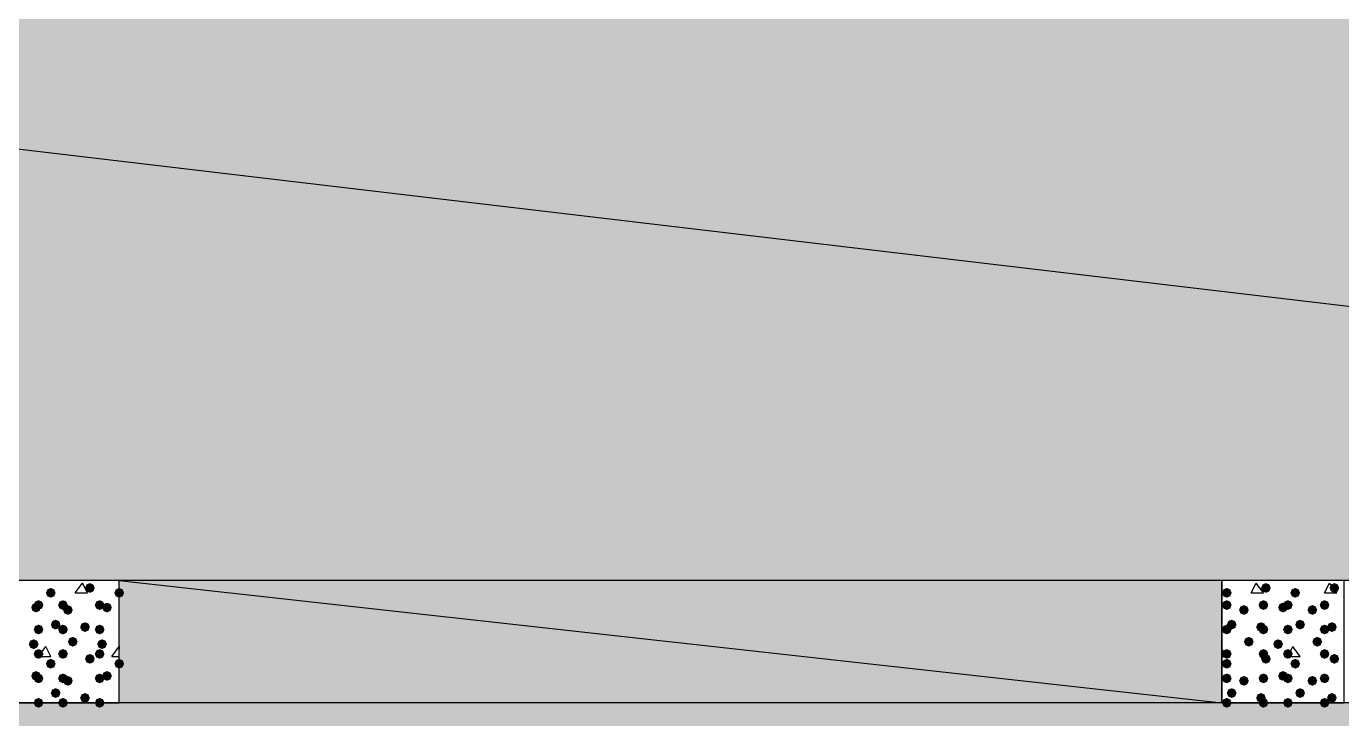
# Model space of a CAD drawing. Header units: millimetres. Extents: x 0 to 420, y 0 to 297.
# Drawn here: x 131.83 to 154.6, y 103.7 to 115.69 of the extents above; entities that cross this region are included whole.
import ezdxf

# ---------------------------------------------------------------- set-up
doc = ezdxf.new("R2010")
doc.units = ezdxf.units.MM
doc.layers.get('0').update_dxf_attribs({"linetype": 'CONTINUOUS'})

msp = doc.modelspace()

# ---------------------------------------------------------------- hatches: boundary and pattern name
at = {"true_color": 0x000008}
h = msp.add_hatch(color=0, dxfattribs=at)
h.paths.add_polyline_path([(194.902667, 125.179667), (33.528, 125.179667), (194.902667, 106.087333)], flags=0)
h.paths.add_polyline_path([(33.528, 125.179667), (194.902667, 106.087333), (33.528, 106.087333)], flags=0)
at = {"true_color": 0x000007}
for points in [[(132.334, 105.875667), (132.309129, 105.815871), (132.249333, 105.791), (132.189538, 105.815871), (132.164667, 105.875667), (132.189537, 105.935462), (132.249333, 105.960333), (132.309129, 105.935463)], [(133.011333, 105.960333), (132.986462, 105.900538), (132.926667, 105.875667), (132.866871, 105.900538), (132.842, 105.960333), (132.866871, 106.020129), (132.926667, 106.045), (132.986462, 106.020129)], [(133.519333, 105.875667), (133.494463, 105.815871), (133.434667, 105.791), (133.374871, 105.815871), (133.35, 105.875667), (133.374871, 105.935462), (133.434667, 105.960333), (133.494462, 105.935463)], [(152.696333, 105.875667), (152.671462, 105.815871), (152.611667, 105.791), (152.551871, 105.815871), (152.527, 105.875667), (152.551871, 105.935462), (152.611667, 105.960333), (152.671462, 105.935463)], [(153.373667, 105.960333), (153.348796, 105.900538), (153.289, 105.875667), (153.229204, 105.900538), (153.204333, 105.960333), (153.229204, 106.020129), (153.289, 106.045), (153.348796, 106.020129)], [(153.881667, 105.875667), (153.856796, 105.815871), (153.797, 105.791), (153.737204, 105.815871), (153.712333, 105.875667), (153.737204, 105.935462), (153.797, 105.960333), (153.856796, 105.935463)], [(154.559, 105.960333), (154.534129, 105.900538), (154.474333, 105.875667), (154.414537, 105.900538), (154.389667, 105.960333), (154.414537, 106.020129), (154.474333, 106.045), (154.534129, 106.020129)], [(132.08, 105.621667), (132.055129, 105.561871), (131.995333, 105.537), (131.935538, 105.561871), (131.910667, 105.621667), (131.935537, 105.681462), (131.995333, 105.706333), (132.055129, 105.681463)], [(132.122333, 105.664), (132.097463, 105.604204), (132.037667, 105.579333), (131.977871, 105.604204), (131.953, 105.664), (131.977871, 105.723796), (132.037667, 105.748667), (132.097462, 105.723796)], [(132.545667, 105.664), (132.520796, 105.604204), (132.461, 105.579333), (132.401204, 105.604204), (132.376333, 105.664), (132.401204, 105.723796), (132.461, 105.748667), (132.520796, 105.723796)], [(133.180667, 105.664), (133.155796, 105.604204), (133.096, 105.579333), (133.036204, 105.604204), (133.011333, 105.664), (133.036204, 105.723796), (133.096, 105.748667), (133.155796, 105.723796)], [(133.307667, 105.621667), (133.282796, 105.561871), (133.223, 105.537), (133.163204, 105.561871), (133.138333, 105.621667), (133.163204, 105.681462), (133.223, 105.706333), (133.282796, 105.681463)], [(152.696333, 105.664), (152.671462, 105.604204), (152.611667, 105.579333), (152.551871, 105.604204), (152.527, 105.664), (152.551871, 105.723796), (152.611667, 105.748667), (152.671462, 105.723796)], [(153.331333, 105.664), (153.306462, 105.604204), (153.246667, 105.579333), (153.186871, 105.604204), (153.162, 105.664), (153.186871, 105.723796), (153.246667, 105.748667), (153.306462, 105.723796)], [(153.67, 105.621667), (153.645129, 105.561871), (153.585333, 105.537), (153.525538, 105.561871), (153.500667, 105.621667), (153.525537, 105.681462), (153.585333, 105.706333), (153.645129, 105.681463)], [(153.754667, 105.664), (153.729796, 105.604204), (153.67, 105.579333), (153.610204, 105.604204), (153.585333, 105.664), (153.610204, 105.723796), (153.67, 105.748667), (153.729796, 105.723796)], [(154.389667, 105.664), (154.364796, 105.604204), (154.305, 105.579333), (154.245204, 105.604204), (154.220333, 105.664), (154.245204, 105.723796), (154.305, 105.748667), (154.364796, 105.723796)], [(132.630333, 105.579333), (132.605463, 105.519537), (132.545667, 105.494667), (132.485871, 105.519537), (132.461, 105.579333), (132.485871, 105.639129), (132.545667, 105.664), (132.605462, 105.639129)], [(152.992667, 105.579333), (152.967796, 105.519537), (152.908, 105.494667), (152.848204, 105.519537), (152.823333, 105.579333), (152.848204, 105.639129), (152.908, 105.664), (152.967796, 105.639129)], [(154.178, 105.579333), (154.153129, 105.519537), (154.093333, 105.494667), (154.033537, 105.519537), (154.008667, 105.579333), (154.033537, 105.639129), (154.093333, 105.664), (154.153129, 105.639129)], [(132.122333, 105.240667), (132.097463, 105.180871), (132.037667, 105.156), (131.977871, 105.180871), (131.953, 105.240667), (131.977871, 105.300462), (132.037667, 105.325333), (132.097462, 105.300463)], [(132.418667, 105.325333), (132.393796, 105.265537), (132.334, 105.240667), (132.274204, 105.265537), (132.249333, 105.325333), (132.274204, 105.385129), (132.334, 105.41), (132.393796, 105.385129)], [(132.545667, 105.240667), (132.520796, 105.180871), (132.461, 105.156), (132.401204, 105.180871), (132.376333, 105.240667), (132.401204, 105.300462), (132.461, 105.325333), (132.520796, 105.300463)], [(132.926667, 105.283), (132.901796, 105.223204), (132.842, 105.198333), (132.782204, 105.223204), (132.757333, 105.283), (132.782204, 105.342796), (132.842, 105.367667), (132.901796, 105.342796)], [(133.180667, 105.240667), (133.155796, 105.180871), (133.096, 105.156), (133.036204, 105.180871), (133.011333, 105.240667), (133.036204, 105.300462), (133.096, 105.325333), (133.155796, 105.300463)], [(152.696333, 105.240667), (152.671462, 105.180871), (152.611667, 105.156), (152.551871, 105.180871), (152.527, 105.240667), (152.551871, 105.300462), (152.611667, 105.325333), (152.671462, 105.300463)], [(152.781, 105.325333), (152.756129, 105.265537), (152.696333, 105.240667), (152.636538, 105.265537), (152.611667, 105.325333), (152.636537, 105.385129), (152.696333, 105.41), (152.756129, 105.385129)], [(153.289, 105.283), (153.264129, 105.223204), (153.204333, 105.198333), (153.144538, 105.223204), (153.119667, 105.283), (153.144537, 105.342796), (153.204333, 105.367667), (153.264129, 105.342796)], [(153.331333, 105.240667), (153.306462, 105.180871), (153.246667, 105.156), (153.186871, 105.180871), (153.162, 105.240667), (153.186871, 105.300462), (153.246667, 105.325333), (153.306462, 105.300463)], [(153.754667, 105.240667), (153.729796, 105.180871), (153.67, 105.156), (153.610204, 105.180871), (153.585333, 105.240667), (153.610204, 105.300462), (153.67, 105.325333), (153.729796, 105.300463)], [(153.966333, 105.325333), (153.941463, 105.265537), (153.881667, 105.240667), (153.821871, 105.265537), (153.797, 105.325333), (153.821871, 105.385129), (153.881667, 105.41), (153.941462, 105.385129)], [(154.389667, 105.240667), (154.364796, 105.180871), (154.305, 105.156), (154.245204, 105.180871), (154.220333, 105.240667), (154.245204, 105.300462), (154.305, 105.325333), (154.364796, 105.300463)], [(154.516667, 105.283), (154.491796, 105.223204), (154.432, 105.198333), (154.372204, 105.223204), (154.347333, 105.283), (154.372204, 105.342796), (154.432, 105.367667), (154.491796, 105.342796)], [(132.037667, 104.986667), (132.012796, 104.926871), (131.953, 104.902), (131.893204, 104.926871), (131.868333, 104.986667), (131.893204, 105.046462), (131.953, 105.071333), (132.012796, 105.046463)], [(132.715, 105.029), (132.690129, 104.969204), (132.630333, 104.944333), (132.570538, 104.969204), (132.545667, 105.029), (132.570537, 105.088796), (132.630333, 105.113667), (132.690129, 105.088796)], [(133.223, 104.986667), (133.198129, 104.926871), (133.138333, 104.902), (133.078537, 104.926871), (133.053667, 104.986667), (133.078537, 105.046462), (133.138333, 105.071333), (133.198129, 105.046463)], [(153.077333, 105.029), (153.052462, 104.969204), (152.992667, 104.944333), (152.932871, 104.969204), (152.908, 105.029), (152.932871, 105.088796), (152.992667, 105.113667), (153.052462, 105.088796)], [(153.585333, 104.986667), (153.560463, 104.926871), (153.500667, 104.902), (153.440871, 104.926871), (153.416, 104.986667), (153.440871, 105.046462), (153.500667, 105.071333), (153.560462, 105.046463)], [(154.262667, 105.029), (154.237796, 104.969204), (154.178, 104.944333), (154.118204, 104.969204), (154.093333, 105.029), (154.118204, 105.088796), (154.178, 105.113667), (154.237796, 105.088796)], [(132.122333, 104.817333), (132.097463, 104.757537), (132.037667, 104.732667), (131.977871, 104.757537), (131.953, 104.817333), (131.977871, 104.877129), (132.037667, 104.902), (132.097462, 104.877129)], [(132.545667, 104.817333), (132.520796, 104.757537), (132.461, 104.732667), (132.401204, 104.757537), (132.376333, 104.817333), (132.401204, 104.877129), (132.461, 104.902), (132.520796, 104.877129)], [(133.011333, 104.732667), (132.986462, 104.672871), (132.926667, 104.648), (132.866871, 104.672871), (132.842, 104.732667), (132.866871, 104.792462), (132.926667, 104.817333), (132.986462, 104.792463)], [(133.180667, 104.817333), (133.155796, 104.757537), (133.096, 104.732667), (133.036204, 104.757537), (133.011333, 104.817333), (133.036204, 104.877129), (133.096, 104.902), (133.155796, 104.877129)], [(152.696333, 104.817333), (152.671462, 104.757537), (152.611667, 104.732667), (152.551871, 104.757537), (152.527, 104.817333), (152.551871, 104.877129), (152.611667, 104.902), (152.671462, 104.877129)], [(153.331333, 104.817333), (153.306462, 104.757537), (153.246667, 104.732667), (153.186871, 104.757537), (153.162, 104.817333), (153.186871, 104.877129), (153.246667, 104.902), (153.306462, 104.877129)], [(153.373667, 104.732667), (153.348796, 104.672871), (153.289, 104.648), (153.229204, 104.672871), (153.204333, 104.732667), (153.229204, 104.792462), (153.289, 104.817333), (153.348796, 104.792463)], [(153.754667, 104.817333), (153.729796, 104.757537), (153.67, 104.732667), (153.610204, 104.757537), (153.585333, 104.817333), (153.610204, 104.877129), (153.67, 104.902), (153.729796, 104.877129)], [(154.389667, 104.817333), (154.364796, 104.757537), (154.305, 104.732667), (154.245204, 104.757537), (154.220333, 104.817333), (154.245204, 104.877129), (154.305, 104.902), (154.364796, 104.877129)], [(154.559, 104.732667), (154.534129, 104.672871), (154.474333, 104.648), (154.414537, 104.672871), (154.389667, 104.732667), (154.414537, 104.792462), (154.474333, 104.817333), (154.534129, 104.792463)], [(132.334, 104.648), (132.309129, 104.588204), (132.249333, 104.563333), (132.189538, 104.588204), (132.164667, 104.648), (132.189537, 104.707796), (132.249333, 104.732667), (132.309129, 104.707796)], [(133.519333, 104.648), (133.494463, 104.588204), (133.434667, 104.563333), (133.374871, 104.588204), (133.35, 104.648), (133.374871, 104.707796), (133.434667, 104.732667), (133.494462, 104.707796)], [(152.696333, 104.648), (152.671462, 104.588204), (152.611667, 104.563333), (152.551871, 104.588204), (152.527, 104.648), (152.551871, 104.707796), (152.611667, 104.732667), (152.671462, 104.707796)], [(153.881667, 104.648), (153.856796, 104.588204), (153.797, 104.563333), (153.737204, 104.588204), (153.712333, 104.648), (153.737204, 104.707796), (153.797, 104.732667), (153.856796, 104.707796)], [(132.08, 104.436333), (132.055129, 104.376537), (131.995333, 104.351667), (131.935538, 104.376537), (131.910667, 104.436333), (131.935537, 104.496129), (131.995333, 104.521), (132.055129, 104.496129)], [(132.122333, 104.394), (132.097463, 104.334204), (132.037667, 104.309333), (131.977871, 104.334204), (131.953, 104.394), (131.977871, 104.453796), (132.037667, 104.478667), (132.097462, 104.453796)], [(132.545667, 104.394), (132.520796, 104.334204), (132.461, 104.309333), (132.401204, 104.334204), (132.376333, 104.394), (132.401204, 104.453796), (132.461, 104.478667), (132.520796, 104.453796)], [(132.630333, 104.351667), (132.605463, 104.291871), (132.545667, 104.267), (132.485871, 104.291871), (132.461, 104.351667), (132.485871, 104.411462), (132.545667, 104.436333), (132.605462, 104.411463)], [(133.180667, 104.394), (133.155796, 104.334204), (133.096, 104.309333), (133.036204, 104.334204), (133.011333, 104.394), (133.036204, 104.453796), (133.096, 104.478667), (133.155796, 104.453796)], [(133.307667, 104.436333), (133.282796, 104.376537), (133.223, 104.351667), (133.163204, 104.376537), (133.138333, 104.436333), (133.163204, 104.496129), (133.223, 104.521), (133.282796, 104.496129)], [(152.696333, 104.394), (152.671462, 104.334204), (152.611667, 104.309333), (152.551871, 104.334204), (152.527, 104.394), (152.551871, 104.453796), (152.611667, 104.478667), (152.671462, 104.453796)], [(152.992667, 104.351667), (152.967796, 104.291871), (152.908, 104.267), (152.848204, 104.291871), (152.823333, 104.351667), (152.848204, 104.411462), (152.908, 104.436333), (152.967796, 104.411463)], [(153.331333, 104.394), (153.306462, 104.334204), (153.246667, 104.309333), (153.186871, 104.334204), (153.162, 104.394), (153.186871, 104.453796), (153.246667, 104.478667), (153.306462, 104.453796)], [(153.67, 104.436333), (153.645129, 104.376537), (153.585333, 104.351667), (153.525538, 104.376537), (153.500667, 104.436333), (153.525537, 104.496129), (153.585333, 104.521), (153.645129, 104.496129)], [(153.754667, 104.394), (153.729796, 104.334204), (153.67, 104.309333), (153.610204, 104.334204), (153.585333, 104.394), (153.610204, 104.453796), (153.67, 104.478667), (153.729796, 104.453796)], [(154.178, 104.351667), (154.153129, 104.291871), (154.093333, 104.267), (154.033537, 104.291871), (154.008667, 104.351667), (154.033537, 104.411462), (154.093333, 104.436333), (154.153129, 104.411463)], [(154.389667, 104.394), (154.364796, 104.334204), (154.305, 104.309333), (154.245204, 104.334204), (154.220333, 104.394), (154.245204, 104.453796), (154.305, 104.478667), (154.364796, 104.453796)], [(132.418667, 104.14), (132.393796, 104.080204), (132.334, 104.055333), (132.274204, 104.080204), (132.249333, 104.14), (132.274204, 104.199796), (132.334, 104.224667), (132.393796, 104.199796)], [(132.926667, 104.055333), (132.901796, 103.995538), (132.842, 103.970667), (132.782204, 103.995538), (132.757333, 104.055333), (132.782204, 104.115129), (132.842, 104.14), (132.901796, 104.115129)], [(152.781, 104.14), (152.756129, 104.080204), (152.696333, 104.055333), (152.636538, 104.080204), (152.611667, 104.14), (152.636537, 104.199796), (152.696333, 104.224667), (152.756129, 104.199796)], [(153.289, 104.055333), (153.264129, 103.995538), (153.204333, 103.970667), (153.144538, 103.995538), (153.119667, 104.055333), (153.144537, 104.115129), (153.204333, 104.14), (153.264129, 104.115129)], [(153.966333, 104.14), (153.941463, 104.080204), (153.881667, 104.055333), (153.821871, 104.080204), (153.797, 104.14), (153.821871, 104.199796), (153.881667, 104.224667), (153.941462, 104.199796)], [(154.516667, 104.055333), (154.491796, 103.995538), (154.432, 103.970667), (154.372204, 103.995538), (154.347333, 104.055333), (154.372204, 104.115129), (154.432, 104.14), (154.491796, 104.115129)], [(132.122333, 103.970667), (132.097463, 103.910871), (132.037667, 103.886), (131.977871, 103.910871), (131.953, 103.970667), (131.977871, 104.030462), (132.037667, 104.055333), (132.097462, 104.030463)], [(132.545667, 103.970667), (132.520796, 103.910871), (132.461, 103.886), (132.401204, 103.910871), (132.376333, 103.970667), (132.401204, 104.030462), (132.461, 104.055333), (132.520796, 104.030463)], [(133.180667, 103.970667), (133.155796, 103.910871), (133.096, 103.886), (133.036204, 103.910871), (133.011333, 103.970667), (133.036204, 104.030462), (133.096, 104.055333), (133.155796, 104.030463)], [(152.696333, 103.970667), (152.671462, 103.910871), (152.611667, 103.886), (152.551871, 103.910871), (152.527, 103.970667), (152.551871, 104.030462), (152.611667, 104.055333), (152.671462, 104.030463)], [(153.331333, 103.970667), (153.306462, 103.910871), (153.246667, 103.886), (153.186871, 103.910871), (153.162, 103.970667), (153.186871, 104.030462), (153.246667, 104.055333), (153.306462, 104.030463)], [(153.754667, 103.970667), (153.729796, 103.910871), (153.67, 103.886), (153.610204, 103.910871), (153.585333, 103.970667), (153.610204, 104.030462), (153.67, 104.055333), (153.729796, 104.030463)], [(154.389667, 103.970667), (154.364796, 103.910871), (154.305, 103.886), (154.245204, 103.910871), (154.220333, 103.970667), (154.245204, 104.030462), (154.305, 104.055333), (154.364796, 104.030463)]]:
    msp.add_hatch(color=0, dxfattribs=at).paths.add_polyline_path(points, flags=0)
at = {"true_color": 0x000008}
h = msp.add_hatch(color=0, dxfattribs=at)
h.paths.add_polyline_path([(152.527, 106.087333), (133.434667, 106.087333), (152.527, 103.970667)], flags=0)
h.paths.add_polyline_path([(133.434667, 106.087333), (152.527, 103.970667), (133.434667, 103.970667)], flags=0)
h = msp.add_hatch(color=0, dxfattribs=at)
h.paths.add_polyline_path([(379.603, 103.970667), (33.528, 103.970667), (379.603, 84.920667)], flags=0)
h.paths.add_polyline_path([(33.528, 103.970667), (379.603, 84.920667), (33.528, 84.920667)], flags=0)

# ---------------------------------------------------------------- linework, layer by layer
at = {"color": 0, "true_color": 0x000008}
for points in [[(194.902667, 125.179667), (33.528, 125.179667), (194.902667, 106.087333)], [(33.528, 125.179667), (194.902667, 106.087333), (33.528, 106.087333)], [(152.527, 106.087333), (133.434667, 106.087333), (152.527, 103.970667)], [(133.434667, 106.087333), (152.527, 103.970667), (133.434667, 103.970667)], [(379.603, 103.970667), (33.528, 103.970667), (379.603, 84.920667)]]:
    msp.add_lwpolyline(points, close=True, dxfattribs=at)
at = {"color": 0, "true_color": 0x000007}
for points in [[(131.318, 106.087333), (131.318, 103.970667), (133.434667, 103.970667), (133.434667, 106.087333)], [(152.527, 106.087333), (152.527, 103.970667), (154.643667, 103.970667), (154.643667, 106.087333)]]:
    msp.add_lwpolyline(points, close=True, dxfattribs=at)
for points in [[(132.672667, 105.875667), (132.799667, 106.045)], [(132.884333, 105.875667), (132.799667, 106.045)], [(153.035, 105.875667), (153.119667, 106.045)], [(153.246667, 105.875667), (153.119667, 106.045)], [(154.305, 105.875667), (154.389667, 106.045)], [(154.516667, 105.875667), (154.389667, 106.045)], [(132.672667, 105.875667), (132.884333, 105.875667)], [(153.035, 105.875667), (153.246667, 105.875667)], [(154.305, 105.875667), (154.516667, 105.875667)], [(132.037667, 104.775), (132.164667, 104.944333)], [(132.037667, 104.775), (132.249333, 104.775)], [(132.249333, 104.775), (132.164667, 104.944333)], [(133.307667, 104.775), (133.434667, 104.944333), (133.434667, 104.902)], [(133.307667, 104.775), (133.434667, 104.775)], [(152.611667, 104.775), (152.527, 104.902)], [(152.527, 104.775), (152.611667, 104.775)], [(153.67, 104.775), (153.754667, 104.944333)], [(153.67, 104.775), (153.881667, 104.775)], [(153.881667, 104.775), (153.754667, 104.944333)]]:
    msp.add_lwpolyline(points, dxfattribs=at)

doc.saveas('drawing.dxf')
